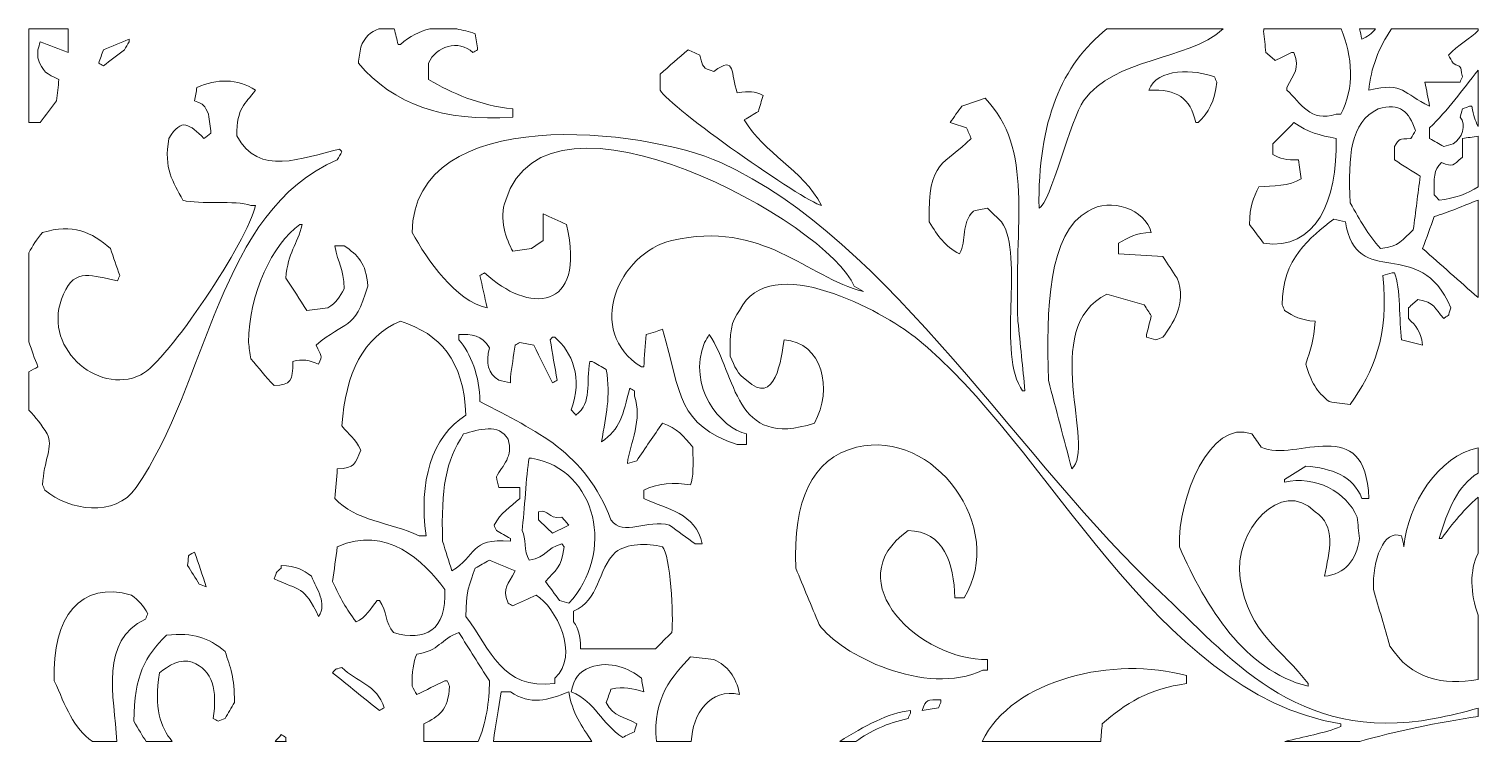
# Model space of a CAD drawing. Header units: millimetres. Extents: x -1200 to 1200, y -596 to 590.
import ezdxf

# ---------------------------------------------------------------- set-up
doc = ezdxf.new("R2010")
doc.units = ezdxf.units.MM
doc.header["$MEASUREMENT"] = 0
doc.layers.add('Layer 1', color=7, linetype='Continuous')

msp = doc.modelspace()

# ---------------------------------------------------------------- linework, layer by layer
at = {"layer": 'Layer 1', "color": 250, "lineweight": 20}
for points, knots in [([(-1200.0272, 435.3101), (-1200.0272, 435.3101), (-1200.0272, 589.9961), (-1200.0272, 589.9961), (-1200.0272, 589.9961), (-1134.8934, 589.9961), (-1134.8934, 589.9961), (-1134.8934, 576.9783), (-1134.8934, 563.9615), (-1134.8934, 550.9454), (-1150.3862, 556.8767), (-1165.8896, 562.8055), (-1181.3824, 568.7374), (-1182.6742, 564.2883), (-1183.9634, 559.8399), (-1185.2603, 555.3941), (-1185.2603, 550.9454), (-1185.2603, 546.4961), (-1185.2603, 542.0509), (-1177.5902, 517.8338), (-1170.3497, 515.887), (-1150.3915, 506.4723), (-1151.6804, 494.612), (-1152.9722, 482.7486), (-1154.2615, 470.8883), (-1163.3009, 459.031), (-1172.3402, 447.1706), (-1181.3824, 435.3101), (-1187.5963, 435.3101), (-1193.8132, 435.3101), (-1200.0272, 435.3101)], [0, 0, 0, 0, 0.1, 0.1, 0.1, 0.2, 0.2, 0.2, 0.3, 0.3, 0.3, 0.4, 0.4, 0.4, 0.5, 0.5, 0.5, 0.6, 0.6, 0.6, 0.7, 0.7, 0.7, 0.8, 0.8, 0.8, 0.9, 0.9, 0.9, 1, 1, 1, 1]), ([(-620.3084, 589.9961), (-620.3084, 589.9961), (-595.0344, 589.9961), (-595.0344, 589.9961), (-592.9023, 581.4276), (-590.7676, 572.854), (-588.6368, 564.2883), (-587.3455, 564.2883), (-586.0558, 564.2883), (-584.7618, 564.2883), (-569.2851, 578.04), (-553.4325, 586.3667), (-536.2417, 589.9961), (-536.2417, 589.9961), (-491.5926, 589.9961), (-491.5926, 589.9961), (-481.8631, 588.3056), (-471.6335, 585.6415), (-460.7893, 582.0806), (-459.4976, 573.1861), (-458.2086, 564.2883), (-456.9167, 555.3941), (-459.4976, 553.914), (-462.0837, 552.4252), (-464.6646, 550.9454), (-488.7698, 572.9987), (-525.9298, 561.9883), (-538.2697, 533.1588), (-538.2697, 524.2586), (-538.2697, 515.3668), (-538.2697, 506.4723), (-498.5475, 482.9447), (-454.7891, 463.9225), (-398.8042, 457.5512), (-398.8042, 453.1023), (-398.8042, 448.6503), (-398.8042, 444.2077), (-513.7683, 435.3668), (-596.2086, 465.3667), (-654.4971, 533.1588), (-653.2052, 542.0509), (-651.9161, 550.9454), (-650.6243, 559.8399), (-643.8174, 576.9759), (-634.3306, 585.1298), (-620.3084, 589.9961)], [0, 0, 0, 0, 0.066666667, 0.066666667, 0.066666667, 0.133333333, 0.133333333, 0.133333333, 0.2, 0.2, 0.2, 0.266666667, 0.266666667, 0.266666667, 0.333333333, 0.333333333, 0.333333333, 0.4, 0.4, 0.4, 0.466666667, 0.466666667, 0.466666667, 0.533333333, 0.533333333, 0.533333333, 0.6, 0.6, 0.6, 0.666666667, 0.666666667, 0.666666667, 0.733333333, 0.733333333, 0.733333333, 0.8, 0.8, 0.8, 0.866666667, 0.866666667, 0.866666667, 0.933333333, 0.933333333, 0.933333333, 1, 1, 1, 1]), ([(585.3794, 589.9961), (585.3794, 589.9961), (777.9828, 589.9961), (777.9828, 589.9961), (716.0189, 535.7484), (598.7978, 543.8033), (546.4847, 470.8883), (525.7806, 442.0324), (492.1801, 301.8233), (472.8796, 292.9915), (470.4001, 435.857), (510.8105, 532.1404), (585.3794, 589.9961)], [0, 0, 0, 0, 0.25, 0.25, 0.25, 0.5, 0.5, 0.5, 0.75, 0.75, 0.75, 1, 1, 1, 1]), ([(845.4156, 589.9961), (845.4156, 589.9961), (973.1302, 589.9961), (973.1302, 589.9961), (992.441, 545.8146), (995.6672, 490.7999), (972.6437, 448.6503), (970.0604, 448.6503), (967.4796, 448.6503), (964.8933, 448.6503), (922.3336, 434.8555), (906.3591, 467.2417), (883.5404, 488.6803), (883.5404, 490.1602), (883.5404, 491.6493), (883.5404, 493.129), (894.4487, 518.1753), (905.8234, 522.2732), (895.1635, 550.9454), (893.8664, 550.9454), (892.5774, 550.9454), (891.2856, 550.9454), (882.2464, 546.4993), (873.2041, 542.0509), (864.1673, 537.6021), (859.0004, 542.0509), (853.8333, 546.4993), (848.6718, 550.9454), (847.3774, 562.8055), (846.0879, 574.6691), (844.7965, 586.5232), (844.9926, 587.7008), (845.1991, 588.8579), (845.4156, 589.9961)], [0, 0, 0, 0, 0.090909091, 0.090909091, 0.090909091, 0.181818182, 0.181818182, 0.181818182, 0.272727273, 0.272727273, 0.272727273, 0.363636364, 0.363636364, 0.363636364, 0.454545455, 0.454545455, 0.454545455, 0.545454545, 0.545454545, 0.545454545, 0.636363636, 0.636363636, 0.636363636, 0.727272727, 0.727272727, 0.727272727, 0.818181818, 0.818181818, 0.818181818, 0.909090909, 0.909090909, 0.909090909, 1, 1, 1, 1]), ([(1003.5431, 589.9961), (1003.5431, 589.9961), (1030.4354, 589.9961), (1030.4354, 589.9961), (1023.9796, 582.6751), (1016.6099, 576.666), (1007.5127, 573.1801), (1006.5223, 578.9474), (1005.1785, 584.5439), (1003.5431, 589.9961)], [0, 0, 0, 0, 0.333333333, 0.333333333, 0.333333333, 0.666666667, 0.666666667, 0.666666667, 1, 1, 1, 1]), ([(1056.8457, 589.9961), (1056.8457, 589.9961), (1199.9728, 589.9961), (1199.9728, 589.9961), (1199.9728, 589.9961), (1199.9728, 587.2355), (1199.9728, 587.2355), (1188.2377, 574.9496), (1166.4713, 563.8725), (1150.8533, 546.4993), (1153.434, 542.0509), (1156.0202, 537.6021), (1158.6012, 533.1588), (1173.4726, 525.3252), (1169.8718, 531.8959), (1174.0993, 510.9154), (1172.81, 507.9525), (1171.513, 504.9896), (1170.2241, 502.0237), (1150.8586, 502.0237), (1131.48, 502.0237), (1112.1168, 502.0237), (1114.6949, 488.6803), (1117.2757, 475.3371), (1119.862, 461.9937), (1074.8406, 483.0224), (1078.7935, 502.6834), (1019.1356, 488.6803), (1022.0936, 523.3567), (1035.6531, 560.4183), (1056.8457, 589.9961)], [0, 0, 0, 0, 0.1, 0.1, 0.1, 0.2, 0.2, 0.2, 0.3, 0.3, 0.3, 0.4, 0.4, 0.4, 0.5, 0.5, 0.5, 0.6, 0.6, 0.6, 0.7, 0.7, 0.7, 0.8, 0.8, 0.8, 0.9, 0.9, 0.9, 1, 1, 1, 1]), ([(-1084.5261, 533.1588), (-1081.9452, 540.5705), (-1079.3618, 547.9826), (-1076.781, 555.3941), (-1062.5771, 561.3257), (-1048.368, 567.2543), (-1034.1668, 573.1801), (-1034.1668, 571.7003), (-1034.1668, 570.2174), (-1034.1668, 568.7374), (-1036.745, 564.2883), (-1039.3312, 559.8399), (-1041.912, 555.3941), (-1053.5352, 546.4993), (-1065.158, 537.6021), (-1076.781, 528.7073), (-1079.3618, 530.1902), (-1081.9452, 531.6762), (-1084.5261, 533.1588)], [0, 0, 0, 0, 0.166666667, 0.166666667, 0.166666667, 0.333333333, 0.333333333, 0.333333333, 0.5, 0.5, 0.5, 0.666666667, 0.666666667, 0.666666667, 0.833333333, 0.833333333, 0.833333333, 1, 1, 1, 1]), ([(-154.7297, 488.6803), (-154.7297, 497.5748), (-154.7297, 506.4723), (-154.7297, 515.3668), (-139.237, 528.7073), (-123.7388, 542.0509), (-108.2407, 555.3941), (-101.7844, 552.4252), (-95.3284, 549.4622), (-88.8698, 546.4993), (-83.4802, 526.7279), (-85.137, 524.7372), (-65.6266, 519.8157), (-28.0083, 547.6819), (-38.5236, 515.4561), (-26.8824, 484.2316), (-5.6375, 486.8677), (0.5596, 488.0859), (15.7319, 479.7858), (13.1509, 470.8943), (10.5673, 461.9937), (7.9863, 453.1023), (0.2335, 448.6503), (-7.5118, 444.2017), (-15.2598, 439.7591), (17.5207, 382.8728), (81.1929, 358.4657), (112.583, 297.4401), (81.6385, 306.0136), (-138.4809, 459.4945), (-154.7297, 488.6803)], [0, 0, 0, 0, 0.1, 0.1, 0.1, 0.2, 0.2, 0.2, 0.3, 0.3, 0.3, 0.4, 0.4, 0.4, 0.5, 0.5, 0.5, 0.6, 0.6, 0.6, 0.7, 0.7, 0.7, 0.8, 0.8, 0.8, 0.9, 0.9, 0.9, 1, 1, 1, 1]), ([(-1200.0272, -41.081), (-1200.0272, -41.081), (-1200.0272, 22.1081), (-1200.0272, 22.1081), (-1195.1023, 24.9374), (-1190.1776, 27.7619), (-1185.2603, 30.5886), (-1190.7112, 44.4779), (-1195.7323, 58.1998), (-1200.0272, 71.7357), (-1200.0272, 71.7357), (-1200.0272, 219.2152), (-1200.0272, 219.2152), (-1194.3947, 230.72), (-1186.987, 241.9769), (-1177.5073, 252.9642), (-1127.8598, 267.8024), (-1096.1233, 254.055), (-1065.158, 226.2777), (-1059.9908, 211.4547), (-1054.824, 196.6251), (-1049.6599, 181.8052), (-1050.949, 178.8361), (-1052.246, 175.8735), (-1053.5352, 172.9075), (-1094.3371, 180.6491), (-1124.4247, 196.1259), (-1142.6406, 150.6695), (-1182.2574, 65.8103), (-1087.2546, -18.3328), (-1014.7959, 17.2452), (-970.0127, 39.2305), (-837.2001, 240.4413), (-824.9587, 297.4401), (-827.5395, 297.4401), (-830.1256, 297.4401), (-832.7115, 297.4401), (-857.8681, 307.2974), (-916.8005, 298.6168), (-945.0608, 306.3288), (-961.5246, 337.0751), (-977.3334, 358.0465), (-968.307, 408.6233), (-946.9683, 444.781), (-934.0049, 431.4377), (-910.1921, 408.6233), (-906.3168, 411.5922), (-902.4415, 414.555), (-898.5717, 417.5211), (-899.8606, 427.8955), (-901.1523, 438.2758), (-902.4415, 448.6503), (-909.4283, 464.701), (-910.3682, 464.4276), (-925.6873, 470.8883), (-924.3959, 478.3058), (-923.1067, 485.7175), (-921.8148, 493.129), (-888.7372, 507.884), (-854.8523, 508.312), (-824.9587, 488.6803), (-842.8925, 463.9581), (-855.5018, 461.1528), (-855.9523, 413.0726), (-819.2299, 344.3973), (-749.0001, 376.7633), (-685.4881, 390.8376), (-684.1989, 389.3543), (-682.9071, 387.8685), (-681.6181, 386.3853), (-684.1989, 381.9426), (-686.7824, 377.494), (-689.3635, 373.0422), (-886.8058, 290.8429), (-902.6074, 3.1739), (-1022.5438, -169.5489), (-1057.8632, -220.423), (-1133.7361, -207.059), (-1173.6372, -173.9975), (-1174.9263, -171.0347), (-1176.2182, -168.0662), (-1177.5073, -165.1033), (-1175.7418, -126.0004), (-1159.2235, -100.3125), (-1169.7595, -80.6033), (-1179.0105, -65.6808), (-1189.3889, -53.1655), (-1200.0272, -41.081)], [0, 0, 0, 0, 0.034482759, 0.034482759, 0.034482759, 0.068965517, 0.068965517, 0.068965517, 0.103448276, 0.103448276, 0.103448276, 0.137931034, 0.137931034, 0.137931034, 0.172413793, 0.172413793, 0.172413793, 0.206896552, 0.206896552, 0.206896552, 0.24137931, 0.24137931, 0.24137931, 0.275862069, 0.275862069, 0.275862069, 0.310344828, 0.310344828, 0.310344828, 0.344827586, 0.344827586, 0.344827586, 0.379310345, 0.379310345, 0.379310345, 0.413793103, 0.413793103, 0.413793103, 0.448275862, 0.448275862, 0.448275862, 0.482758621, 0.482758621, 0.482758621, 0.517241379, 0.517241379, 0.517241379, 0.551724138, 0.551724138, 0.551724138, 0.586206897, 0.586206897, 0.586206897, 0.620689655, 0.620689655, 0.620689655, 0.655172414, 0.655172414, 0.655172414, 0.689655172, 0.689655172, 0.689655172, 0.724137931, 0.724137931, 0.724137931, 0.75862069, 0.75862069, 0.75862069, 0.793103448, 0.793103448, 0.793103448, 0.827586207, 0.827586207, 0.827586207, 0.862068966, 0.862068966, 0.862068966, 0.896551724, 0.896551724, 0.896551724, 0.931034483, 0.931034483, 0.931034483, 0.965517241, 0.965517241, 0.965517241, 1, 1, 1, 1]), ([(1199.9728, -534.884), (1199.9728, -534.884), (1199.9728, -548.5071), (1199.9728, -548.5071), (1136.4909, -558.1673), (1059.1349, -573.7679), (1004.2925, -590.0039), (1004.2925, -590.0039), (880.2245, -590.0039), (880.2245, -590.0039), (911.6563, -581.9408), (945.0936, -576.4899), (972.6437, -565.3727), (972.6437, -563.8929), (972.6437, -562.4068), (972.6437, -560.9242), (660.8765, -509.3427), (489.356, -97.2689), (267.5543, 79.5103), (215.5433, 120.9576), (26.8654, 225.8261), (-23.0125, 123.9831), (-37.5707, 107.1271), (-39.6753, 84.1402), (-38.5053, 48.3776), (-31.2988, 30.6276), (-26.2794, 17.8041), (-11.3897, 8.3478), (36.0526, -37.4949), (46.345, 45.3766), (50.6007, 75.0617), (114.3093, 71.2426), (132.0494, -6.6328), (100.9625, -62.8112), (-33.4267, -106.8951), (-27.3643, 15.8875), (-73.372, 83.9564), (-75.9578, 79.5103), (-78.5384, 75.0617), (-81.1245, 70.6185), (-110.3168, -2.5943), (-54.6611, -70.8053), (-11.3897, -80.6033), (-11.3897, -86.5295), (-11.3897, -92.4639), (-11.3897, -98.3898), (-16.5538, -98.3898), (-21.7155, -98.3898), (-26.8824, -98.3898), (-126.255, -64.2918), (-118.7011, -17.6641), (-150.8547, 92.8537), (-154.7297, 91.3678), (-158.605, 89.8881), (-162.4774, 88.4048), (-167.6446, 86.9251), (-172.8088, 85.4362), (-177.9758, 83.9564), (-179.2652, 66.1696), (-180.5564, 48.3776), (-181.8509, 30.5886), (-183.1427, 30.5886), (-184.4318, 30.5886), (-185.7237, 30.5886), (-280.3641, 88.726), (-223.3366, 219.4072), (-135.3618, 239.6211), (16.2079, 274.4446), (87.7268, 178.8896), (182.3178, 155.1182), (177.1538, 158.0816), (171.9869, 161.05), (166.825, 164.0126), (125.3035, 267.6033), (-341.1453, 526.7132), (-410.4277, 306.3288), (-422.6716, 276.0075), (-408.8176, 240.2094), (-398.8042, 221.8351), (-388.4733, 223.309), (-378.1393, 224.7946), (-367.808, 226.2777), (-361.3575, 230.7264), (-354.8962, 235.1751), (-348.4375, 239.6211), (-348.4375, 254.4443), (-348.4375, 269.2735), (-348.4375, 284.0997), (-335.5253, 278.168), (-322.6133, 272.2361), (-309.6957, 266.3077), (-275.9065, 120.4229), (-373.8656, 118.6933), (-445.2938, 186.2482), (-447.8747, 184.7682), (-450.4607, 183.2851), (-453.0415, 181.8052), (-449.1665, 164.0126), (-445.2913, 146.221), (-441.4187, 128.4346), (-493.3727, 138.8362), (-540.5736, 207.814), (-565.3908, 252.9642), (-562.6417, 468.1246), (-181.8871, 426.3681), (-54.0034, 368.5995), (225.8174, 242.2007), (448.779, -135.1624), (674.3348, -343.0061), (783.2438, -443.3546), (897.4778, -595.8781), (1127.6097, -552.0295), (1152.8139, -547.227), (1176.8934, -541.4881), (1199.9728, -534.884)], [0, 0, 0, 0, 0.026315789, 0.026315789, 0.026315789, 0.052631579, 0.052631579, 0.052631579, 0.078947368, 0.078947368, 0.078947368, 0.105263158, 0.105263158, 0.105263158, 0.131578947, 0.131578947, 0.131578947, 0.157894737, 0.157894737, 0.157894737, 0.184210526, 0.184210526, 0.184210526, 0.210526316, 0.210526316, 0.210526316, 0.236842105, 0.236842105, 0.236842105, 0.263157895, 0.263157895, 0.263157895, 0.289473684, 0.289473684, 0.289473684, 0.315789474, 0.315789474, 0.315789474, 0.342105263, 0.342105263, 0.342105263, 0.368421053, 0.368421053, 0.368421053, 0.394736842, 0.394736842, 0.394736842, 0.421052632, 0.421052632, 0.421052632, 0.447368421, 0.447368421, 0.447368421, 0.473684211, 0.473684211, 0.473684211, 0.5, 0.5, 0.5, 0.526315789, 0.526315789, 0.526315789, 0.552631579, 0.552631579, 0.552631579, 0.578947368, 0.578947368, 0.578947368, 0.605263158, 0.605263158, 0.605263158, 0.631578947, 0.631578947, 0.631578947, 0.657894737, 0.657894737, 0.657894737, 0.684210526, 0.684210526, 0.684210526, 0.710526316, 0.710526316, 0.710526316, 0.736842105, 0.736842105, 0.736842105, 0.763157895, 0.763157895, 0.763157895, 0.789473684, 0.789473684, 0.789473684, 0.815789474, 0.815789474, 0.815789474, 0.842105263, 0.842105263, 0.842105263, 0.868421053, 0.868421053, 0.868421053, 0.894736842, 0.894736842, 0.894736842, 0.921052632, 0.921052632, 0.921052632, 0.947368421, 0.947368421, 0.947368421, 0.973684211, 0.973684211, 0.973684211, 1, 1, 1, 1]), ([(654.9639, 488.6803), (667.78, 526.446), (731.8645, 522.5736), (763.4383, 510.9154), (764.7301, 507.9525), (766.0191, 504.9896), (767.3133, 502.0237), (764.4091, 471.0721), (753.1509, 450.27), (736.3225, 435.3101), (735.0277, 435.3101), (733.7362, 435.3101), (732.4469, 435.3101), (723.2494, 475.6878), (701.3367, 490.8646), (654.9639, 488.6803)], [0, 0, 0, 0, 0.2, 0.2, 0.2, 0.4, 0.4, 0.4, 0.6, 0.6, 0.6, 0.8, 0.8, 0.8, 1, 1, 1, 1]), ([(1199.9728, 521.7044), (1199.9728, 521.7044), (1199.9728, 428.5691), (1199.9728, 428.5691), (1194.8907, 439.6288), (1192.9456, 444.963), (1189.592, 461.9937), (1188.303, 461.9937), (1187.0139, 461.9937), (1185.7222, 461.9937), (1169.4419, 455.1586), (1176.2374, 462.8139), (1170.2241, 444.2077), (1181.3887, 430.5224), (1173.5863, 409.2595), (1158.6012, 399.729), (1153.4394, 398.2488), (1148.2697, 396.766), (1143.1031, 395.2801), (1135.3604, 399.729), (1127.6097, 404.1777), (1119.862, 408.6233), (1119.862, 414.555), (1119.862, 420.4838), (1119.862, 426.4157), (1149.8619, 455.1366), (1173.937, 488.859), (1199.9728, 521.7044)], [0, 0, 0, 0, 0.111111111, 0.111111111, 0.111111111, 0.222222222, 0.222222222, 0.222222222, 0.333333333, 0.333333333, 0.333333333, 0.444444444, 0.444444444, 0.444444444, 0.555555556, 0.555555556, 0.555555556, 0.666666667, 0.666666667, 0.666666667, 0.777777778, 0.777777778, 0.777777778, 0.888888889, 0.888888889, 0.888888889, 1, 1, 1, 1]), ([(290.7973, 270.7566), (288.2865, 374.6707), (316.5104, 364.0407), (360.5302, 408.6233), (357.944, 414.555), (355.3633, 420.4838), (352.7771, 426.4157), (343.7403, 429.3842), (334.7033, 432.347), (325.6663, 435.3101), (332.1226, 444.2017), (338.5783, 453.1023), (345.0316, 461.9937), (357.944, 466.4423), (370.8612, 470.8943), (383.7733, 475.3371), (465.3515, 391.0159), (431.0109, 269.1163), (438.0106, 106.1968), (441.8833, 67.6557), (445.7583, 29.1027), (449.6335, -9.438), (448.3394, -9.438), (447.0472, -9.438), (445.7583, -9.438), (402.2744, 50.6929), (448.9965, 212.9049), (410.8894, 270.7566), (403.1439, 278.162), (395.3912, 285.5795), (387.6459, 292.9915), (379.8984, 291.5112), (372.1478, 290.0226), (364.4003, 288.5425), (342.5184, 267.1458), (354.2291, 241.1665), (341.1541, 217.3831), (315.4697, 231.6237), (306.5028, 245.6299), (290.7973, 270.7566)], [0, 0, 0, 0, 0.076923077, 0.076923077, 0.076923077, 0.153846154, 0.153846154, 0.153846154, 0.230769231, 0.230769231, 0.230769231, 0.307692308, 0.307692308, 0.307692308, 0.384615385, 0.384615385, 0.384615385, 0.461538462, 0.461538462, 0.461538462, 0.538461538, 0.538461538, 0.538461538, 0.615384615, 0.615384615, 0.615384615, 0.692307692, 0.692307692, 0.692307692, 0.769230769, 0.769230769, 0.769230769, 0.846153846, 0.846153846, 0.846153846, 0.923076923, 0.923076923, 0.923076923, 1, 1, 1, 1]), ([(988.1394, 301.8856), (984.971, 381.1616), (988.0513, 434.9713), (1034.6285, 457.5512), (1071.2087, 469.2273), (1085.2366, 452.5763), (1096.6161, 421.9667), (1094.0327, 417.5211), (1091.4518, 413.0726), (1088.8709, 408.6233), (1068.3794, 407.4465), (1070.1913, 409.6573), (1061.75, 395.2801), (1061.75, 387.8743), (1061.75, 380.4568), (1061.75, 373.0422), (1075.9538, 364.1506), (1090.1601, 355.2501), (1104.364, 346.3587), (1100.4941, 316.7153), (1096.6136, 287.0566), (1092.7407, 257.4131), (1074.4755, 241.1217), (1070.4424, 229.3831), (1038.5038, 226.2777), (1016.6507, 250.4056), (1005.856, 271.7638), (988.1394, 301.8856)], [0, 0, 0, 0, 0.111111111, 0.111111111, 0.111111111, 0.222222222, 0.222222222, 0.222222222, 0.333333333, 0.333333333, 0.333333333, 0.444444444, 0.444444444, 0.444444444, 0.555555556, 0.555555556, 0.555555556, 0.666666667, 0.666666667, 0.666666667, 0.777777778, 0.777777778, 0.777777778, 0.888888889, 0.888888889, 0.888888889, 1, 1, 1, 1]), ([(821.5505, 266.3077), (821.7651, 297.5887), (827.5949, 309.806), (837.0487, 328.5728), (859.6967, 330.6559), (887.325, 329.0867), (906.7866, 341.9128), (905.4892, 352.2872), (904.2003, 362.6678), (902.9083, 373.0422), (882.3652, 372.6708), (871.8347, 375.3811), (860.2944, 381.9426), (860.2944, 387.8685), (860.2944, 393.8027), (860.2944, 399.729), (871.9124, 411.5922), (883.5404, 423.4529), (895.1635, 435.3101), (918.9788, 418.4305), (937.1744, 414.0351), (964.8933, 408.6233), (967.8392, 305.1936), (931.1143, 222.3105), (844.7965, 235.1722), (837.0487, 245.5495), (829.298, 255.9301), (821.5505, 266.3077)], [0, 0, 0, 0, 0.111111111, 0.111111111, 0.111111111, 0.222222222, 0.222222222, 0.222222222, 0.333333333, 0.333333333, 0.333333333, 0.444444444, 0.444444444, 0.444444444, 0.555555556, 0.555555556, 0.555555556, 0.666666667, 0.666666667, 0.666666667, 0.777777778, 0.777777778, 0.777777778, 0.888888889, 0.888888889, 0.888888889, 1, 1, 1, 1]), ([(1199.9728, 412.3381), (1199.9728, 412.3381), (1199.9728, 328.8289), (1199.9728, 328.8289), (1183.1707, 317.2895), (1161.7715, 309.4252), (1135.3551, 306.3288), (1132.7743, 309.2976), (1130.1907, 312.2662), (1127.6097, 315.2291), (1126.3102, 343.696), (1126.6855, 356.4447), (1139.2328, 368.5995), (1160.227, 360.8609), (1156.6259, 363.4883), (1174.0993, 377.494), (1174.0993, 387.8685), (1174.0993, 398.2488), (1174.0993, 408.6233), (1182.7258, 409.8642), (1191.3501, 411.1017), (1199.9728, 412.3381)], [0, 0, 0, 0, 0.142857143, 0.142857143, 0.142857143, 0.285714286, 0.285714286, 0.285714286, 0.428571429, 0.428571429, 0.428571429, 0.571428571, 0.571428571, 0.571428571, 0.714285714, 0.714285714, 0.714285714, 0.857142857, 0.857142857, 0.857142857, 1, 1, 1, 1]), ([(488.3723, 8.3478), (484.9993, 124.5687), (487.6916, 252.994), (554.2377, 288.5425), (591.5244, 311.8413), (649.1887, 290.9943), (658.8367, 252.9642), (632.4844, 252.1385), (621.643, 245.0087), (604.5994, 235.1722), (604.5994, 229.2466), (604.5994, 223.309), (604.5994, 217.3831), (629.1343, 215.9036), (653.6749, 214.4177), (678.2099, 212.9345), (685.955, 201.0797), (693.7028, 189.2107), (701.4561, 177.356), (718.6055, 134.2269), (692.8278, 100.5183), (678.2099, 79.5103), (674.3348, 78.0242), (670.4569, 76.5441), (666.587, 75.0617), (661.42, 76.5441), (656.2558, 78.0242), (651.089, 79.5103), (651.089, 80.9932), (651.089, 82.4731), (651.089, 83.9564), (653.6697, 94.3365), (656.2558, 104.7171), (658.8367, 115.0913), (654.9639, 121.0172), (651.089, 126.9517), (647.2137, 132.8833), (626.5535, 138.8092), (605.8886, 144.7377), (585.2286, 150.6695), (471.6292, 96.2593), (568.638, -104.6303), (527.1164, -138.4198), (514.2044, -89.501), (501.2845, -40.5675), (488.3723, 8.3478)], [0, 0, 0, 0, 0.066666667, 0.066666667, 0.066666667, 0.133333333, 0.133333333, 0.133333333, 0.2, 0.2, 0.2, 0.266666667, 0.266666667, 0.266666667, 0.333333333, 0.333333333, 0.333333333, 0.4, 0.4, 0.4, 0.466666667, 0.466666667, 0.466666667, 0.533333333, 0.533333333, 0.533333333, 0.6, 0.6, 0.6, 0.666666667, 0.666666667, 0.666666667, 0.733333333, 0.733333333, 0.733333333, 0.8, 0.8, 0.8, 0.866666667, 0.866666667, 0.866666667, 0.933333333, 0.933333333, 0.933333333, 1, 1, 1, 1]), ([(1199.9728, 306.5217), (1199.9728, 306.5217), (1199.9728, 145.269), (1199.9728, 145.269), (1169.3958, 172.2712), (1138.8152, 199.2759), (1108.239, 226.2777), (1114.6949, 244.0637), (1121.1537, 261.8617), (1127.6097, 279.6482), (1148.4849, 284.8637), (1176.3051, 297.6808), (1199.9728, 306.5217)], [0, 0, 0, 0, 0.25, 0.25, 0.25, 0.5, 0.5, 0.5, 0.75, 0.75, 0.75, 1, 1, 1, 1]), ([(-836.5814, 70.6185), (-835.2821, 154.3992), (-797.3221, 232.3016), (-751.3533, 266.3077), (-750.0593, 266.3077), (-748.7672, 266.3077), (-747.4783, 266.3077), (-755.6401, 232.3195), (-771.0892, 220.4739), (-774.5965, 177.356), (-762.9763, 159.5702), (-751.3484, 141.7751), (-739.7303, 123.9831), (-728.1074, 125.4661), (-716.4844, 126.9517), (-704.8615, 128.4346), (-690.9526, 136.3128), (-685.9279, 145.8465), (-677.7429, 159.5641), (-679.0035, 196.6137), (-688.2529, 199.7129), (-693.241, 230.7264), (-688.0739, 230.7264), (-682.9071, 230.7264), (-677.7429, 230.7264), (-655.6077, 215.5141), (-641.3906, 202.9223), (-639.0042, 164.0126), (-660.3215, 87.2547), (-677.5306, 108.3129), (-724.2322, 66.1696), (-716.2513, 47.9765), (-712.925, 50.2265), (-720.3569, 35.0347), (-735.0449, 41.1596), (-747.4861, 44.0957), (-762.9763, 39.4833), (-763.0617, 6.4609), (-766.0411, 0.8974), (-793.9673, -0.5467), (-808.7484, 13.9468), (-819.0692, 28.7074), (-832.7115, 43.9317), (-834.0009, 52.8267), (-835.2926, 61.7183), (-836.5814, 70.6185)], [0, 0, 0, 0, 0.066666667, 0.066666667, 0.066666667, 0.133333333, 0.133333333, 0.133333333, 0.2, 0.2, 0.2, 0.266666667, 0.266666667, 0.266666667, 0.333333333, 0.333333333, 0.333333333, 0.4, 0.4, 0.4, 0.466666667, 0.466666667, 0.466666667, 0.533333333, 0.533333333, 0.533333333, 0.6, 0.6, 0.6, 0.666666667, 0.666666667, 0.666666667, 0.733333333, 0.733333333, 0.733333333, 0.8, 0.8, 0.8, 0.866666667, 0.866666667, 0.866666667, 0.933333333, 0.933333333, 0.933333333, 1, 1, 1, 1]), ([(1108.239, 66.1696), (1096.6161, 69.1327), (1084.9907, 72.0986), (1073.3728, 75.0617), (1069.1717, 105.977), (1071.6847, 161.8167), (1061.75, 186.2482), (1060.4583, 186.2482), (1059.1639, 186.2482), (1057.8748, 186.2482), (1052.7077, 184.7682), (1047.5409, 183.2851), (1042.3791, 181.8052), (1052.7307, 80.0365), (1027.1166, 23.0139), (988.1394, -31.676), (976.5217, -30.193), (964.8933, -28.7132), (953.2706, -27.23), (932.3544, -10.1575), (924.2543, 4.1341), (914.5314, 35.0347), (922.4062, 60.4702), (928.6655, 72.797), (930.0298, 106.1968), (905.7872, 107.4095), (894.4671, 113.8347), (879.6653, 123.9831), (878.3736, 126.9517), (877.0794, 129.9146), (875.7874, 132.8833), (875.2023, 209.9179), (921.9273, 244.2006), (961.0234, 275.199), (967.4796, 273.7191), (973.9357, 272.2361), (980.3916, 270.7566), (998.5301, 155.2669), (1103.8874, 250.6109), (1154.7261, 128.4346), (1149.6104, 111.4095), (1154.7336, 119.1838), (1143.1031, 110.6427), (1127.9569, 127.4243), (1128.5754, 137.2789), (1100.4941, 141.7751), (1095.327, 137.3262), (1090.1577, 132.8776), (1084.996, 128.4346), (1084.996, 122.5031), (1084.996, 116.5711), (1084.996, 110.6427), (1097.5272, 96.5741), (1104.6385, 92.0986), (1108.239, 66.1696)], [0, 0, 0, 0, 0.055555556, 0.055555556, 0.055555556, 0.111111111, 0.111111111, 0.111111111, 0.166666667, 0.166666667, 0.166666667, 0.222222222, 0.222222222, 0.222222222, 0.277777778, 0.277777778, 0.277777778, 0.333333333, 0.333333333, 0.333333333, 0.388888889, 0.388888889, 0.388888889, 0.444444444, 0.444444444, 0.444444444, 0.5, 0.5, 0.5, 0.555555556, 0.555555556, 0.555555556, 0.611111111, 0.611111111, 0.611111111, 0.666666667, 0.666666667, 0.666666667, 0.722222222, 0.722222222, 0.722222222, 0.777777778, 0.777777778, 0.777777778, 0.833333333, 0.833333333, 0.833333333, 0.888888889, 0.888888889, 0.888888889, 0.944444444, 0.944444444, 0.944444444, 1, 1, 1, 1]), ([(-693.241, -187.341), (-691.9444, -171.0347), (-690.6549, -154.7224), (-689.3635, -138.4198), (-660.0573, -137.1418), (-659.5757, -130.6188), (-650.6243, -107.2843), (-659.6664, -86.8859), (-669.7438, -82.8413), (-681.6181, -67.26), (-676.0447, 20.2827), (-645.9026, 80.0747), (-584.7618, 106.1968), (-517.8895, 83.8283), (-480.8408, 42.7675), (-476.2874, -49.468), (-533.4033, -84.4998), (-554.7905, -160.7999), (-542.1477, -249.6059), (-546.0228, -249.6059), (-549.8927, -249.6059), (-553.7678, -249.6059), (-600.6765, -226.8063), (-660.0599, -225.2401), (-693.241, -187.341)], [0, 0, 0, 0, 0.125, 0.125, 0.125, 0.25, 0.25, 0.25, 0.375, 0.375, 0.375, 0.5, 0.5, 0.5, 0.625, 0.625, 0.625, 0.75, 0.75, 0.75, 0.875, 0.875, 0.875, 1, 1, 1, 1]), ([(-487.9105, 75.0617), (-487.9105, 78.0242), (-487.9105, 80.9932), (-487.9105, 83.9564), (-466.9531, 84.6482), (-449.8836, 83.3946), (-437.5434, 61.7183), (-443.8906, 36.2619), (-439.6427, 19.4892), (-422.0507, 8.3478), (-415.5943, 6.868), (-409.1331, 5.3851), (-402.6745, 3.9051), (-402.6745, 6.868), (-402.6745, 9.8277), (-402.6745, 12.7967), (-400.0938, 30.5831), (-397.5102, 48.381), (-394.9293, 66.1696), (-392.3483, 67.65), (-389.7625, 69.1327), (-387.1815, 70.6185), (-379.4363, 69.1327), (-371.6835, 67.65), (-363.9353, 66.1696), (-353.6044, 45.415), (-343.2732, 24.6541), (-332.9394, 3.9051), (-330.3585, 5.3851), (-327.775, 6.868), (-325.1941, 8.3478), (-329.0695, 30.5831), (-332.9446, 52.8267), (-336.8172, 75.0617), (-335.5253, 76.5441), (-334.2362, 78.0242), (-332.9394, 79.5103), (-331.6503, 79.5103), (-330.3585, 79.5103), (-329.0695, 79.5103), (-300.8401, 56.0301), (-282.0523, 10.8174), (-301.9484, -40.5735), (-299.3673, -43.5364), (-296.7814, -46.5053), (-294.2005, -49.468), (-266.3131, -28.3594), (-278.1044, 3.0435), (-270.957, 39.4833), (-269.665, 39.4833), (-268.3762, 39.4833), (-267.0821, 39.4833), (-259.334, 35.0347), (-251.581, 30.5886), (-243.836, 26.1398), (-236.1812, -21.1855), (-244.4394, -47.3076), (-251.5862, -93.941), (-220.7817, -72.1251), (-216.2748, -50.1814), (-205.0971, -4.9893), (-202.5111, -6.4752), (-199.9301, -7.9583), (-197.3439, -9.438), (-197.3439, -12.4073), (-197.3439, -15.3698), (-197.3439, -18.3328), (-183.2332, -56.5528), (-204.4112, -95.6375), (-208.967, -129.525), (-203.8024, -128.0419), (-198.6409, -126.5563), (-193.4739, -125.0763), (-179.27, -104.3214), (-165.0584, -83.5604), (-150.8547, -62.8112), (-126.0866, -71.3614), (-115.7089, -84.2735), (-100.4929, -102.8382), (-99.7704, -131.8786), (-99.4058, -151.7719), (-104.3681, -165.1033), (-129.9153, -160.6604), (-161.0407, -162.0837), (-181.8509, -173.9975), (-181.8509, -178.4469), (-181.8509, -182.8954), (-181.8509, -187.341), (-143.3244, -205.8198), (-95.7171, -210.9491), (-84.9949, -262.949), (-88.8698, -262.949), (-92.7474, -262.949), (-96.6178, -262.949), (-110.8216, -252.5714), (-125.0279, -242.1943), (-139.237, -231.8165), (-174.7325, -220.6965), (-215.8967, -252.3519), (-236.0881, -222.9195), (-279.8516, -109.6197), (-357.3425, -77.4921), (-453.0415, -27.23), (-453.4272, 15.1415), (-468.7055, 53.1505), (-487.9105, 75.0617)], [0, 0, 0, 0, 0.028571429, 0.028571429, 0.028571429, 0.057142857, 0.057142857, 0.057142857, 0.085714286, 0.085714286, 0.085714286, 0.114285714, 0.114285714, 0.114285714, 0.142857143, 0.142857143, 0.142857143, 0.171428571, 0.171428571, 0.171428571, 0.2, 0.2, 0.2, 0.228571429, 0.228571429, 0.228571429, 0.257142857, 0.257142857, 0.257142857, 0.285714286, 0.285714286, 0.285714286, 0.314285714, 0.314285714, 0.314285714, 0.342857143, 0.342857143, 0.342857143, 0.371428571, 0.371428571, 0.371428571, 0.4, 0.4, 0.4, 0.428571429, 0.428571429, 0.428571429, 0.457142857, 0.457142857, 0.457142857, 0.485714286, 0.485714286, 0.485714286, 0.514285714, 0.514285714, 0.514285714, 0.542857143, 0.542857143, 0.542857143, 0.571428571, 0.571428571, 0.571428571, 0.6, 0.6, 0.6, 0.628571429, 0.628571429, 0.628571429, 0.657142857, 0.657142857, 0.657142857, 0.685714286, 0.685714286, 0.685714286, 0.714285714, 0.714285714, 0.714285714, 0.742857143, 0.742857143, 0.742857143, 0.771428571, 0.771428571, 0.771428571, 0.8, 0.8, 0.8, 0.828571429, 0.828571429, 0.828571429, 0.857142857, 0.857142857, 0.857142857, 0.885714286, 0.885714286, 0.885714286, 0.914285714, 0.914285714, 0.914285714, 0.942857143, 0.942857143, 0.942857143, 0.971428571, 0.971428571, 0.971428571, 1, 1, 1, 1]), ([(705.3259, -267.3981), (702.5665, -188.6785), (755.975, -54.6362), (825.428, -80.6033), (830.5898, -88.0153), (835.7543, -95.4268), (840.9207, -102.8382), (899.5332, -128.5828), (1013.8266, -43.1176), (1019.1356, -187.341), (1015.2607, -187.341), (1011.3827, -187.341), (1007.5127, -187.341), (992.9622, -149.8965), (957.842, -137.6264), (914.5314, -133.9678), (902.9083, -141.3793), (891.2856, -148.797), (879.6653, -156.2118), (879.6653, -157.6915), (879.6653, -159.1744), (879.6653, -160.6544), (929.6776, -148.3717), (982.9724, -177.3054), (999.7624, -218.4768), (1001.0515, -230.3309), (1002.3458, -242.1943), (1003.6375, -254.0546), (997.9941, -290.2271), (979.9695, -312.7327), (945.5225, -316.3196), (954.1089, -275.4751), (965.7763, -232.3634), (930.0298, -209.5759), (874.7, -151.8461), (794.0333, -241.4098), (806.0521, -320.7684), (819.8859, -412.0734), (876.4346, -437.5444), (918.4068, -494.2165), (918.4068, -495.6962), (918.4068, -497.1792), (918.4068, -498.6591), (812.2856, -471.0277), (750.6088, -369.4547), (705.3259, -267.3981)], [0, 0, 0, 0, 0.066666667, 0.066666667, 0.066666667, 0.133333333, 0.133333333, 0.133333333, 0.2, 0.2, 0.2, 0.266666667, 0.266666667, 0.266666667, 0.333333333, 0.333333333, 0.333333333, 0.4, 0.4, 0.4, 0.466666667, 0.466666667, 0.466666667, 0.533333333, 0.533333333, 0.533333333, 0.6, 0.6, 0.6, 0.666666667, 0.666666667, 0.666666667, 0.733333333, 0.733333333, 0.733333333, 0.8, 0.8, 0.8, 0.866666667, 0.866666667, 0.866666667, 0.933333333, 0.933333333, 0.933333333, 1, 1, 1, 1]), ([(-515.0263, -258.4973), (-517.3586, -170.1403), (-510.2946, -126.1432), (-480.1574, -80.6033), (-454.8122, -73.5485), (-421.8977, -62.5736), (-406.552, -89.495), (-397.3679, -118.0774), (-415.3405, -132.5502), (-425.9208, -151.7598), (-424.6317, -157.6915), (-423.3397, -163.623), (-422.0507, -169.5489), (-410.4277, -169.5489), (-398.7995, -169.5489), (-387.1815, -169.5489), (-387.1815, -175.4779), (-387.1815, -181.415), (-387.1815, -187.341), (-402.8583, -202.4851), (-418.6672, -210.6545), (-429.7958, -231.8165), (-428.5066, -234.7794), (-427.2147, -237.7484), (-425.9208, -240.7115), (-418.175, -245.1571), (-410.4277, -249.6059), (-402.6745, -254.0546), (-402.6745, -255.5346), (-402.6745, -257.0175), (-402.6745, -258.4973), (-470.6003, -252.1793), (-458.752, -283.3238), (-499.531, -307.4251), (-504.698, -291.1189), (-509.8645, -274.8035), (-515.0263, -258.4973)], [0, 0, 0, 0, 0.083333333, 0.083333333, 0.083333333, 0.166666667, 0.166666667, 0.166666667, 0.25, 0.25, 0.25, 0.333333333, 0.333333333, 0.333333333, 0.416666667, 0.416666667, 0.416666667, 0.5, 0.5, 0.5, 0.583333333, 0.583333333, 0.583333333, 0.666666667, 0.666666667, 0.666666667, 0.75, 0.75, 0.75, 0.833333333, 0.833333333, 0.833333333, 0.916666667, 0.916666667, 0.916666667, 1, 1, 1, 1]), ([(69.9688, -302.9764), (65.7105, -191.5283), (95.433, -121.4832), (170.6978, -102.8382), (298.9387, -71.067), (419.9289, -236.0991), (348.9072, -351.8979), (343.7403, -351.8979), (338.5783, -351.8979), (333.4116, -351.8979), (331.7963, -295.1127), (315.8605, -242.0515), (255.9312, -240.7115), (135.8341, -326.0727), (278.8044, -457.0601), (387.6459, -454.1865), (387.6459, -460.1184), (387.6459, -466.0468), (387.6459, -471.9785), (385.0652, -471.9785), (382.4789, -471.9785), (379.8984, -471.9785), (285.9385, -516.9713), (142.6964, -445.9667), (108.7128, -396.3704), (95.8006, -365.2469), (82.8833, -334.1055), (69.9688, -302.9764)], [0, 0, 0, 0, 0.111111111, 0.111111111, 0.111111111, 0.222222222, 0.222222222, 0.222222222, 0.333333333, 0.333333333, 0.333333333, 0.444444444, 0.444444444, 0.444444444, 0.555555556, 0.555555556, 0.555555556, 0.666666667, 0.666666667, 0.666666667, 0.777777778, 0.777777778, 0.777777778, 0.888888889, 0.888888889, 0.888888889, 1, 1, 1, 1]), ([(1199.9728, -103.8413), (1199.9728, -103.8413), (1199.9728, -145.5742), (1199.9728, -145.5742), (1165.8691, -166.729), (1150.1596, -206.7564), (1135.3551, -254.0546), (1136.6466, -254.0546), (1137.9412, -254.0546), (1139.2328, -254.0546), (1151.0549, -238.3042), (1173.7584, -208.2027), (1199.9728, -185.1677), (1199.9728, -185.1677), (1199.9728, -278.4425), (1199.9728, -278.4425), (1185.7662, -306.6558), (1187.3653, -344.9845), (1199.9728, -380.9802), (1199.9728, -380.9802), (1199.9728, -487.2655), (1199.9728, -487.2655), (1142.6988, -497.865), (1089.2741, -486.9745), (1054.002, -431.9514), (1044.9602, -400.8248), (1035.9204, -369.6869), (1026.8809, -338.5544), (1024.8772, -289.4962), (1043.7769, -237.7839), (1073.3728, -249.6059), (1074.662, -255.5346), (1075.9538, -261.4663), (1077.248, -267.3981), (1083.4921, -197.2251), (1134.8629, -116.5547), (1199.9728, -103.8413)], [0, 0, 0, 0, 0.083333333, 0.083333333, 0.083333333, 0.166666667, 0.166666667, 0.166666667, 0.25, 0.25, 0.25, 0.333333333, 0.333333333, 0.333333333, 0.416666667, 0.416666667, 0.416666667, 0.5, 0.5, 0.5, 0.583333333, 0.583333333, 0.583333333, 0.666666667, 0.666666667, 0.666666667, 0.75, 0.75, 0.75, 0.833333333, 0.833333333, 0.833333333, 0.916666667, 0.916666667, 0.916666667, 1, 1, 1, 1]), ([(-383.3061, -240.7115), (-379.2059, -207.3533), (-376.5889, -150.1907), (-371.6835, -120.6244), (-370.3944, -120.6244), (-369.1024, -120.6244), (-367.808, -120.6244), (-257.8147, -139.9264), (-229.3264, -279.1334), (-305.8233, -360.7923), (-310.9903, -359.3093), (-316.1571, -357.8294), (-321.3189, -356.3464), (-329.0695, -345.9691), (-336.8172, -335.5915), (-344.5622, -325.2141), (-327.6093, -305.3774), (-318.2748, -304.0964), (-313.5713, -267.3981), (-314.8604, -265.912), (-316.1571, -264.4289), (-317.4466, -262.949), (-345.6108, -270.2391), (-340.2237, -284.3162), (-371.6835, -289.633), (-380.9919, -274.2362), (-375.8301, -253.9745), (-383.3061, -240.7115)], [0, 0, 0, 0, 0.111111111, 0.111111111, 0.111111111, 0.222222222, 0.222222222, 0.222222222, 0.333333333, 0.333333333, 0.333333333, 0.444444444, 0.444444444, 0.444444444, 0.555555556, 0.555555556, 0.555555556, 0.666666667, 0.666666667, 0.666666667, 0.777777778, 0.777777778, 0.777777778, 0.888888889, 0.888888889, 0.888888889, 1, 1, 1, 1]), ([(-356.1853, -222.9195), (-348.4375, -230.3309), (-340.6924, -237.7484), (-332.9394, -245.1571), (-323.9022, -240.7115), (-314.8604, -236.2626), (-305.8233, -231.8165), (-309.6957, -227.3681), (-313.5713, -222.9195), (-317.4466, -218.4768), (-343.0944, -221.653), (-336.597, -205.154), (-356.1853, -209.5759), (-356.1853, -214.0245), (-356.1853, -218.4768), (-356.1853, -222.9195)], [0, 0, 0, 0, 0.2, 0.2, 0.2, 0.4, 0.4, 0.4, 0.6, 0.6, 0.6, 0.8, 0.8, 0.8, 1, 1, 1, 1]), ([(-697.1111, -325.2141), (-694.5299, -305.9449), (-691.9444, -286.6669), (-689.3635, -267.3981), (-608.2665, -231.1364), (-545.5413, -290.9168), (-511.1538, -338.5544), (-507.9518, -406.4151), (-543.6513, -424.4867), (-596.3845, -409.7079), (-610.3816, -392.7476), (-606.8402, -375.0954), (-619.6281, -356.3464), (-620.9247, -356.3464), (-622.2142, -356.3464), (-623.5057, -356.3464), (-634.6007, -370.2484), (-640.9351, -384.5247), (-658.3721, -391.9275), (-675.1336, -369.7553), (-683.4665, -353.3477), (-697.1111, -325.2141)], [0, 0, 0, 0, 0.142857143, 0.142857143, 0.142857143, 0.285714286, 0.285714286, 0.285714286, 0.428571429, 0.428571429, 0.428571429, 0.571428571, 0.571428571, 0.571428571, 0.714285714, 0.714285714, 0.714285714, 0.857142857, 0.857142857, 0.857142857, 1, 1, 1, 1]), ([(-298.078, -391.9275), (-298.078, -385.9959), (-298.078, -380.0642), (-298.078, -374.1355), (-254.5192, -356.6469), (-259.0494, -305.5554), (-228.3431, -276.2897), (-210.4086, -262.0902), (-175.8608, -261.0146), (-150.8547, -267.3981), (-137.1997, -280.8332), (-132.18, -383.9159), (-135.3618, -409.7079), (-144.3988, -418.608), (-153.4408, -427.4999), (-162.4774, -436.3946), (-203.8024, -436.3946), (-245.1303, -436.3946), (-286.4552, -436.3946), (-286.952, -412.4178), (-289.4113, -404.733), (-298.078, -391.9275)], [0, 0, 0, 0, 0.142857143, 0.142857143, 0.142857143, 0.285714286, 0.285714286, 0.285714286, 0.428571429, 0.428571429, 0.428571429, 0.571428571, 0.571428571, 0.571428571, 0.714285714, 0.714285714, 0.714285714, 0.857142857, 0.857142857, 0.857142857, 1, 1, 1, 1]), ([(-937.3103, -298.5273), (-934.1524, -276.5215), (-939.8992, -285.2851), (-925.6873, -276.2897), (-919.2313, -295.5644), (-912.7732, -314.8365), (-906.3168, -334.1055), (-910.1921, -332.6258), (-914.0644, -331.1428), (-917.9399, -329.663), (-924.3959, -319.2826), (-930.8518, -308.9075), (-937.3103, -298.5273)], [0, 0, 0, 0, 0.25, 0.25, 0.25, 0.5, 0.5, 0.5, 0.75, 0.75, 0.75, 1, 1, 1, 1]), ([(-793.9673, -320.7684), (-788.9896, -307.395), (-791.5341, -310.7831), (-782.3442, -302.9764), (-782.3442, -301.4962), (-782.3442, -300.0135), (-782.3442, -298.5273), (-756.528, -299.2318), (-747.266, -305.6773), (-731.9796, -316.3196), (-723.6679, -339.2914), (-705.5524, -359.5471), (-720.3569, -383.0329), (-744.0457, -331.4992), (-752.4277, -340.2274), (-793.9673, -320.7684)], [0, 0, 0, 0, 0.2, 0.2, 0.2, 0.4, 0.4, 0.4, 0.6, 0.6, 0.6, 0.8, 0.8, 0.8, 1, 1, 1, 1]), ([(-476.2874, -383.0329), (-476.9424, -344.1385), (-470.3647, -327.9122), (-460.7893, -302.9764), (-453.0415, -298.5273), (-445.2913, -294.0816), (-437.5434, -289.633), (-423.3397, -295.5644), (-409.1331, -301.4962), (-394.9293, -307.4251), (-405.8869, -331.936), (-417.0205, -332.9138), (-406.552, -360.7923), (-403.9713, -362.2779), (-401.3853, -363.7613), (-398.8042, -365.241), (-385.8925, -359.3093), (-372.9752, -353.3806), (-360.0604, -347.449), (-327.3477, -367.636), (-287.1283, -446.6797), (-329.0695, -485.3158), (-329.0695, -488.2849), (-329.0695, -491.2475), (-329.0695, -494.2165), (-417.6212, -504.285), (-434.6056, -438.2696), (-476.2874, -383.0329)], [0, 0, 0, 0, 0.111111111, 0.111111111, 0.111111111, 0.222222222, 0.222222222, 0.222222222, 0.333333333, 0.333333333, 0.333333333, 0.444444444, 0.444444444, 0.444444444, 0.555555556, 0.555555556, 0.555555556, 0.666666667, 0.666666667, 0.666666667, 0.777777778, 0.777777778, 0.777777778, 0.888888889, 0.888888889, 0.888888889, 1, 1, 1, 1]), ([(-1054.3161, -590.0039), (-1054.3161, -590.0039), (-1094.9859, -590.0039), (-1094.9859, -590.0039), (-1126.4397, -568.8777), (-1139.4334, -530.6989), (-1158.1391, -489.7644), (-1162.6693, -382.9437), (-1114.0237, -323.3535), (-1030.289, -347.449), (-1018.3143, -356.8634), (-1011.0166, -364.0643), (-1003.1729, -378.5842), (-1004.4646, -381.5473), (-1005.7538, -384.5159), (-1007.0457, -387.4789), (-1082.6829, -422.1764), (-1059.503, -514.4931), (-1054.3161, -590.0039)], [0, 0, 0, 0, 0.166666667, 0.166666667, 0.166666667, 0.333333333, 0.333333333, 0.333333333, 0.5, 0.5, 0.5, 0.666666667, 0.666666667, 0.666666667, 0.833333333, 0.833333333, 0.833333333, 1, 1, 1, 1]), ([(-962.7412, -590.0039), (-962.7412, -590.0039), (-1006.0212, -590.0039), (-1006.0212, -590.0039), (-1012.193, -580.7053), (-1018.5699, -569.8048), (-1026.4191, -556.4811), (-1025.6553, -480.0797), (-1007.9362, -448.9854), (-972.1767, -414.1596), (-926.5571, -409.2532), (-903.7905, -417.8208), (-875.3254, -440.843), (-866.408, -467.1674), (-859.6719, -483.5716), (-859.8276, -525.3455), (-864.9945, -534.2375), (-870.1587, -543.1375), (-875.3254, -552.0295), (-879.1954, -553.5126), (-883.0735, -554.9925), (-886.9485, -556.4811), (-889.5294, -554.9925), (-892.1126, -553.5126), (-894.6935, -552.0295), (-888.2246, -505.545), (-895.2477, -471.8746), (-929.5627, -458.635), (-949.1431, -451.601), (-969.6088, -464.8818), (-983.7997, -476.4244), (-993.1159, -535.291), (-982.7956, -565.4166), (-962.7412, -590.0039)], [0, 0, 0, 0, 0.090909091, 0.090909091, 0.090909091, 0.181818182, 0.181818182, 0.181818182, 0.272727273, 0.272727273, 0.272727273, 0.363636364, 0.363636364, 0.363636364, 0.454545455, 0.454545455, 0.454545455, 0.545454545, 0.545454545, 0.545454545, 0.636363636, 0.636363636, 0.636363636, 0.727272727, 0.727272727, 0.727272727, 0.818181818, 0.818181818, 0.818181818, 0.909090909, 0.909090909, 0.909090909, 1, 1, 1, 1]), ([(-456.0713, -590.0039), (-456.0713, -590.0039), (-546.0228, -590.0039), (-546.0228, -590.0039), (-546.0228, -580.3121), (-546.0228, -570.6166), (-546.0228, -560.9242), (-520.9934, -548.0802), (-505.6351, -538.9713), (-503.4086, -498.6591), (-504.698, -495.6962), (-505.9895, -492.7275), (-507.2787, -489.7644), (-508.5706, -489.7644), (-509.8598, -489.7644), (-511.1538, -489.7644), (-526.6492, -497.1792), (-542.1477, -504.5941), (-557.6459, -512.0024), (-560.2267, -507.5568), (-562.8101, -503.1078), (-565.3908, -498.6591), (-565.9268, -474.05), (-563.6149, -459.1673), (-557.6459, -445.2919), (-521.1846, -440.9176), (-518.0964, -419.7644), (-487.9105, -409.7079), (-471.1206, -436.3946), (-454.3336, -463.0839), (-437.5434, -489.7644), (-436.8628, -522.5462), (-443.595, -561.1937), (-456.0713, -590.0039)], [0, 0, 0, 0, 0.090909091, 0.090909091, 0.090909091, 0.181818182, 0.181818182, 0.181818182, 0.272727273, 0.272727273, 0.272727273, 0.363636364, 0.363636364, 0.363636364, 0.454545455, 0.454545455, 0.454545455, 0.545454545, 0.545454545, 0.545454545, 0.636363636, 0.636363636, 0.636363636, 0.727272727, 0.727272727, 0.727272727, 0.818181818, 0.818181818, 0.818181818, 0.909090909, 0.909090909, 0.909090909, 1, 1, 1, 1]), ([(-301.9484, -507.5568), (-297.1852, -485.4229), (-289.5071, -474.1898), (-270.957, -467.5298), (-236.6523, -455.2328), (-205.5165, -468.8283), (-185.7237, -485.3158), (-184.4318, -492.7275), (-183.1427, -500.145), (-181.8509, -507.5568), (-201.1806, -502.2788), (-214.1158, -498.2878), (-236.0881, -503.1078), (-238.6691, -510.5199), (-241.2549, -517.9343), (-243.836, -525.3455), (-230.6985, -551.5987), (-216.1531, -546.8409), (-193.4739, -560.9242), (-194.7633, -565.3727), (-196.0546, -569.8214), (-197.3439, -574.2675), (-203.8024, -577.2363), (-210.2636, -580.199), (-216.7202, -583.165), (-252.2877, -560.5734), (-260.2817, -525.3249), (-301.9484, -507.5568)], [0, 0, 0, 0, 0.111111111, 0.111111111, 0.111111111, 0.222222222, 0.222222222, 0.222222222, 0.333333333, 0.333333333, 0.333333333, 0.444444444, 0.444444444, 0.444444444, 0.555555556, 0.555555556, 0.555555556, 0.666666667, 0.666666667, 0.666666667, 0.777777778, 0.777777778, 0.777777778, 0.888888889, 0.888888889, 0.888888889, 1, 1, 1, 1]), ([(-103.0137, -590.0039), (-103.0137, -590.0039), (-160.7344, -590.0039), (-160.7344, -590.0039), (-168.2359, -516.9131), (-133.075, -480.9349), (-104.3681, -449.7378), (-91.4561, -451.2238), (-78.5384, -452.7065), (-65.6266, -454.1865), (-42.8026, -464.808), (-29.1785, -482.0972), (-23.0125, -512.0024), (-72.4285, -500.9514), (-101.2053, -545.389), (-103.0137, -590.0039)], [0, 0, 0, 0, 0.2, 0.2, 0.2, 0.4, 0.4, 0.4, 0.6, 0.6, 0.6, 0.8, 0.8, 0.8, 1, 1, 1, 1]), ([(575.1749, -590.0039), (575.1749, -590.0039), (378.6801, -590.0039), (378.6801, -590.0039), (428.626, -485.9094), (598.8751, -447.8631), (716.9488, -480.873), (716.9488, -485.3158), (716.9488, -489.7644), (716.9488, -494.2165), (655.2719, -502.4515), (615.2002, -527.1589), (577.4809, -560.9242), (576.7259, -570.1968), (575.8151, -580.0327), (575.1749, -590.0039)], [0, 0, 0, 0, 0.2, 0.2, 0.2, 0.4, 0.4, 0.4, 0.6, 0.6, 0.6, 0.8, 0.8, 0.8, 1, 1, 1, 1]), ([(-697.1111, -476.4244), (-689.5055, -467.2357), (-695.6617, -471.8209), (-681.6181, -467.5298), (-658.4264, -491.53), (-622.8741, -495.6488), (-611.8827, -534.2434), (-614.4635, -535.7263), (-617.0473, -537.2064), (-619.6281, -538.6891), (-645.4548, -517.9374), (-671.2893, -497.1792), (-697.1111, -476.4244)], [0, 0, 0, 0, 0.25, 0.25, 0.25, 0.5, 0.5, 0.5, 0.75, 0.75, 0.75, 1, 1, 1, 1]), ([(-267.5281, -590.0039), (-267.5281, -590.0039), (-430.7832, -590.0039), (-430.7832, -590.0039), (-427.3278, -561.1361), (-421.6185, -537.4282), (-418.175, -507.5568), (-413.0085, -507.5568), (-407.8416, -507.5568), (-402.6745, -507.5568), (-369.6074, -530.4306), (-339.9466, -521.8152), (-305.8233, -507.5568), (-300.8324, -542.2325), (-284.0976, -565.6903), (-267.5281, -590.0039)], [0, 0, 0, 0, 0.2, 0.2, 0.2, 0.4, 0.4, 0.4, 0.6, 0.6, 0.6, 0.8, 0.8, 0.8, 1, 1, 1, 1]), ([(279.1743, -538.6891), (286.2674, -519.634), (287.4528, -521.2748), (310.1683, -520.9001), (310.1683, -522.3831), (310.1683, -523.8633), (310.1683, -525.3455), (308.8766, -528.3119), (307.582, -531.2745), (306.293, -534.2434), (297.2536, -535.7263), (288.2139, -537.2064), (279.1743, -538.6891)], [0, 0, 0, 0, 0.25, 0.25, 0.25, 0.5, 0.5, 0.5, 0.75, 0.75, 0.75, 1, 1, 1, 1]), ([(169.6837, -590.0039), (169.6837, -590.0039), (142.7539, -590.0039), (142.7539, -590.0039), (183.5936, -564.7722), (223.6934, -542.4986), (259.801, -538.6891), (259.801, -540.1749), (259.801, -541.6553), (259.801, -543.1375), (258.512, -546.1005), (257.2204, -549.0665), (255.9312, -552.0295), (221.5368, -559.4639), (193.3621, -572.6076), (169.6837, -590.0039)], [0, 0, 0, 0, 0.2, 0.2, 0.2, 0.4, 0.4, 0.4, 0.6, 0.6, 0.6, 0.8, 0.8, 0.8, 1, 1, 1, 1]), ([(-774.2792, -590.0039), (-774.2792, -590.0039), (-792.3428, -590.0039), (-792.3428, -590.0039), (-788.9414, -586.3426), (-785.6048, -582.584), (-782.3442, -578.7161), (-779.7636, -580.199), (-777.1773, -581.6789), (-774.5965, -583.165), (-774.5296, -585.3744), (-774.4153, -587.6701), (-774.2792, -590.0039)], [0, 0, 0, 0, 0.25, 0.25, 0.25, 0.5, 0.5, 0.5, 0.75, 0.75, 0.75, 1, 1, 1, 1])]:
    msp.add_open_spline(points, degree=3, knots=knots, dxfattribs=at)

doc.saveas('drawing.dxf')
